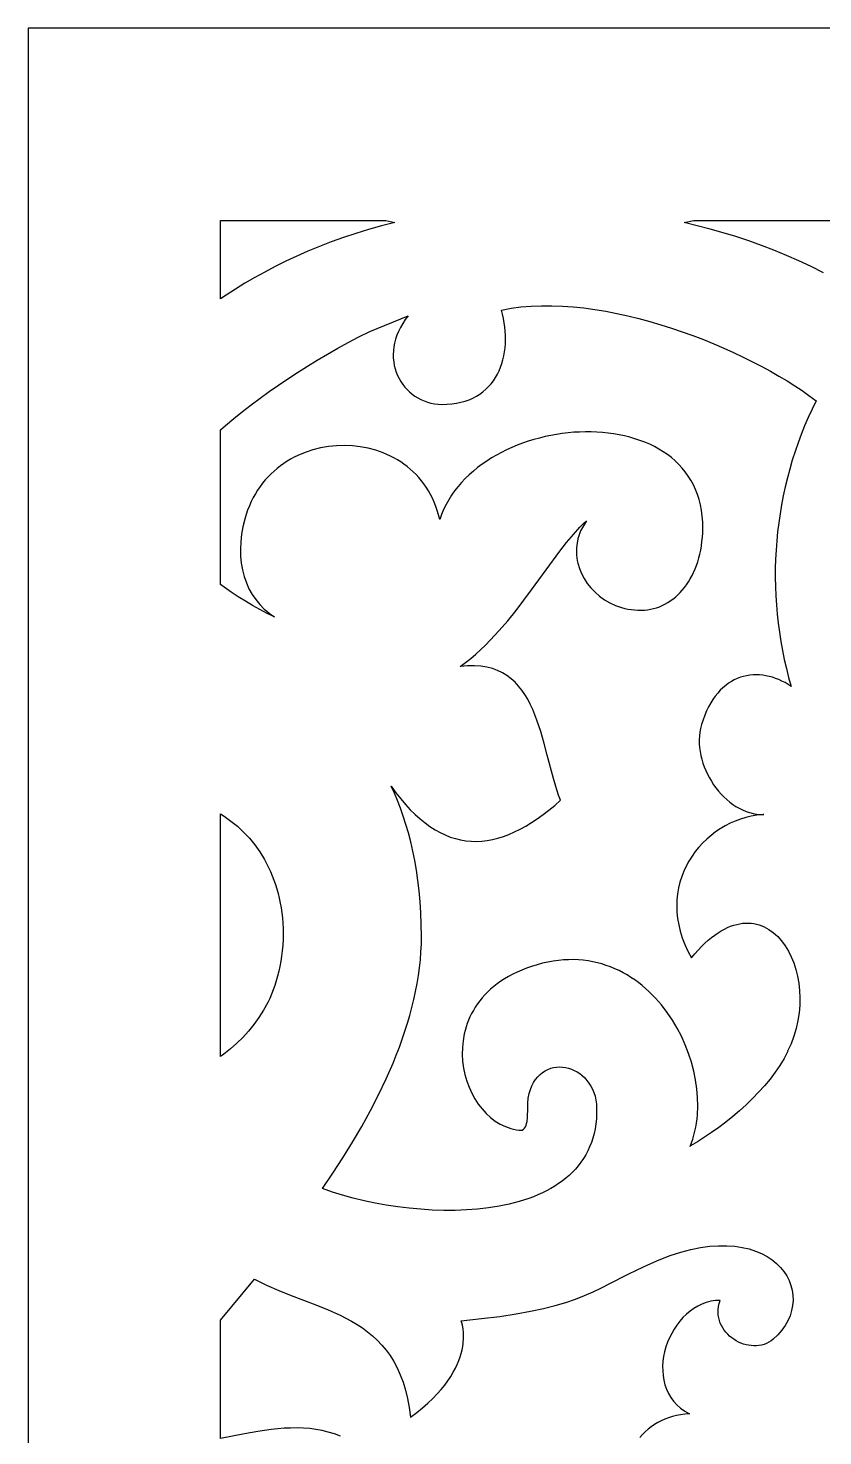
# Model space of a CAD drawing. Extents: x 2655 to 3655, y -2457 to -457.
# Drawn here: x 2654.7 to 2861.3, y -822.7 to -456.5 of the extents above; entities that cross this region are included whole.
import ezdxf

# ---------------------------------------------------------------- set-up
doc = ezdxf.new("R2010")
doc.units = 0
doc.layers.add('LAYER_1', color=18, linetype='CONTINUOUS')

msp = doc.modelspace()

# ---------------------------------------------------------------- linework, layer by layer
at = {"layer": 'LAYER_1'}
for points in [[(2654.71, -2456.51), (3654.71, -2456.51), (3654.71, -456.51), (2654.71, -456.51)], [(2750.04, -507.09), (2746.59, -507.97), (2743.22, -508.9), (2739.92, -509.91), (2736.69, -510.98), (2733.54, -512.1), (2730.47, -513.29), (2727.47, -514.53), (2724.55, -515.81), (2721.7, -517.15), (2718.93, -518.52), (2716.23, -519.94), (2713.61, -521.4), (2711.07, -522.88), (2708.59, -524.4), (2706.2, -525.94), (2704.71, -526.95), (2704.71, -506.51), (2747.73, -506.51)], [(2793.62, -528.8), (2796.41, -529), (2799.23, -529.3), (2802.07, -529.68), (2804.92, -530.15), (2807.78, -530.71), (2810.65, -531.34), (2813.51, -532.04), (2816.36, -532.81), (2819.2, -533.65), (2822.02, -534.54), (2824.81, -535.49), (2827.57, -536.49), (2830.29, -537.53), (2832.96, -538.62), (2835.58, -539.74), (2838.15, -540.9), (2840.66, -542.08), (2843.09, -543.29), (2845.45, -544.52), (2847.74, -545.76), (2849.93, -547.01), (2852.03, -548.27), (2854.04, -549.52), (2855.94, -550.78), (2857.72, -552.03), (2859.57, -553.44), (2858.53, -555.59), (2857.54, -557.76), (2856.61, -559.96), (2855.73, -562.17), (2854.91, -564.4), (2854.13, -566.65), (2853.41, -568.92), (2852.75, -571.2), (2852.14, -573.49), (2851.58, -575.8), (2851.07, -578.13), (2850.62, -580.46), (2850.23, -582.8), (2849.88, -585.15), (2849.6, -587.51), (2849.36, -589.88), (2849.18, -592.25), (2849.06, -594.62), (2848.99, -597), (2848.98, -599.38), (2849.02, -601.76), (2849.11, -604.15), (2849.26, -606.53), (2849.47, -608.9), (2849.73, -611.28), (2850.04, -613.65), (2850.41, -616.02), (2850.84, -618.37), (2851.32, -620.72), (2851.86, -623.07), (2852.46, -625.4), (2853.11, -627.72), (2852.32, -627.21), (2851.52, -626.75), (2850.71, -626.34), (2849.9, -625.97), (2849.07, -625.64), (2848.23, -625.36), (2847.4, -625.13), (2846.55, -624.95), (2845.71, -624.82), (2844.87, -624.74), (2844.02, -624.71), (2843.19, -624.73), (2842.35, -624.81), (2841.53, -624.94), (2840.71, -625.12), (2839.9, -625.36), (2839.11, -625.66), (2838.33, -626.02), (2837.56, -626.44), (2836.81, -626.92), (2836.08, -627.46), (2835.38, -628.06), (2834.69, -628.72), (2834.03, -629.45), (2833.39, -630.24), (2832.78, -631.1), (2832.2, -632.02), (2831.65, -633.01), (2831.13, -634.07), (2830.65, -635.2), (2830.2, -636.4), (2829.79, -637.68), (2829.79, -637.68), (2829.54, -638.64), (2829.36, -639.62), (2829.25, -640.62), (2829.2, -641.62), (2829.21, -642.63), (2829.29, -643.65), (2829.42, -644.66), (2829.61, -645.68), (2829.86, -646.68), (2830.16, -647.68), (2830.51, -648.67), (2830.91, -649.64), (2831.35, -650.59), (2831.85, -651.52), (2832.38, -652.42), (2832.95, -653.3), (2833.56, -654.15), (2834.21, -654.96), (2834.9, -655.74), (2835.61, -656.47), (2836.36, -657.17), (2837.14, -657.81), (2837.94, -658.41), (2838.76, -658.95), (2839.61, -659.44), (2840.48, -659.87), (2841.37, -660.24), (2842.28, -660.54), (2843.2, -660.78), (2844.13, -660.94), (2845.07, -661.03), (2846.02, -661.04), (2845.83, -661.04), (2844.19, -661.21), (2842.75, -661.46), (2841.33, -661.81), (2839.94, -662.24), (2838.57, -662.75), (2837.23, -663.34), (2835.93, -664.02), (2834.67, -664.77), (2833.46, -665.59), (2832.29, -666.48), (2831.18, -667.44), (2830.12, -668.46), (2829.12, -669.54), (2828.19, -670.69), (2827.33, -671.89), (2826.54, -673.15), (2825.83, -674.45), (2825.2, -675.81), (2824.65, -677.21), (2824.19, -678.65), (2823.83, -680.14), (2823.57, -681.66), (2823.41, -683.22), (2823.35, -684.8), (2823.4, -686.42), (2823.57, -688.07), (2823.86, -689.74), (2824.27, -691.43), (2824.81, -693.14), (2825.47, -694.87), (2826.27, -696.61), (2827.22, -698.36), (2827.22, -698.36), (2828.09, -697.3), (2828.97, -696.31), (2829.83, -695.39), (2830.7, -694.54), (2831.56, -693.76), (2832.41, -693.05), (2833.26, -692.41), (2834.1, -691.83), (2834.93, -691.31), (2835.75, -690.85), (2836.57, -690.46), (2837.37, -690.12), (2838.17, -689.84), (2838.95, -689.62), (2839.73, -689.46), (2840.49, -689.35), (2841.24, -689.29), (2841.98, -689.29), (2842.7, -689.33), (2843.41, -689.43), (2844.11, -689.57), (2844.79, -689.76), (2845.45, -689.99), (2846.1, -690.27), (2846.73, -690.59), (2847.34, -690.95), (2847.94, -691.36), (2848.52, -691.8), (2849.08, -692.28), (2849.62, -692.79), (2850.63, -693.93), (2851.57, -695.19), (2852.41, -696.57), (2853.15, -698.06), (2853.8, -699.65), (2854.35, -701.33), (2854.78, -703.09), (2855.11, -704.91), (2855.31, -706.79), (2855.4, -708.72), (2855.36, -710.68), (2855.18, -712.67), (2854.87, -714.67), (2854.42, -716.68), (2853.83, -718.69), (2853.09, -720.68), (2852.19, -722.64), (2852.25, -722.65), (2851.31, -724.49), (2850.19, -726.31), (2848.95, -728.11), (2847.61, -729.88), (2846.18, -731.61), (2844.65, -733.3), (2843.06, -734.95), (2841.39, -736.56), (2839.67, -738.11), (2837.91, -739.61), (2836.1, -741.05), (2834.27, -742.43), (2832.43, -743.74), (2830.57, -744.98), (2828.72, -746.15), (2826.9, -747.23), (2826.82, -747.42), (2826.82, -747.42), (2826.82, -747.42), (2826.88, -747.24), (2826.88, -747.24), (2826.9, -747.23), (2827.2, -746.46), (2827.53, -745.47), (2827.83, -744.46), (2828.09, -743.43), (2828.31, -742.38), (2828.49, -741.32), (2828.63, -740.24), (2828.73, -739.15), (2828.83, -736.92), (2828.78, -734.66), (2828.59, -732.38), (2828.26, -730.07), (2827.79, -727.77), (2827.18, -725.47), (2826.44, -723.19), (2825.58, -720.95), (2824.58, -718.75), (2823.47, -716.6), (2822.23, -714.52), (2820.88, -712.52), (2819.41, -710.6), (2817.83, -708.79), (2817, -707.93), (2816.14, -707.09), (2815.25, -706.29), (2814.34, -705.52), (2813.41, -704.78), (2812.44, -704.08), (2811.46, -703.42), (2810.45, -702.79), (2809.41, -702.2), (2808.35, -701.66), (2807.27, -701.16), (2806.16, -700.7), (2805.03, -700.29), (2803.88, -699.92), (2802.71, -699.61), (2801.51, -699.34), (2800.3, -699.13), (2799.06, -698.96), (2797.8, -698.86), (2796.52, -698.8), (2795.23, -698.81), (2793.91, -698.87), (2792.57, -699), (2791.22, -699.18), (2789.84, -699.43), (2788.45, -699.75), (2787.04, -700.13), (2785.61, -700.57), (2785.61, -700.57), (2784.31, -701.03), (2783.06, -701.53), (2781.87, -702.05), (2780.73, -702.61), (2779.64, -703.19), (2778.6, -703.8), (2777.62, -704.44), (2776.69, -705.1), (2775.81, -705.79), (2774.97, -706.5), (2774.19, -707.23), (2773.46, -707.98), (2772.77, -708.75), (2772.12, -709.54), (2771.53, -710.34), (2770.98, -711.16), (2770.47, -711.99), (2770.01, -712.83), (2769.59, -713.69), (2769.21, -714.55), (2768.87, -715.43), (2768.57, -716.31), (2768.32, -717.19), (2768.1, -718.09), (2767.78, -719.88), (2767.61, -721.68), (2767.58, -723.47), (2767.69, -725.24), (2767.92, -726.99), (2768.28, -728.7), (2768.77, -730.37), (2769.36, -731.98), (2770.06, -733.52), (2770.86, -734.99), (2771.76, -736.37), (2772.74, -737.65), (2773.81, -738.82), (2774.96, -739.88), (2776.18, -740.81), (2777.47, -741.6), (2778.81, -742.24), (2779.51, -742.5), (2780.21, -742.72), (2780.93, -742.9), (2781.66, -743.04), (2782.4, -743.13), (2783.15, -743.18), (2783.15, -743.18), (2783.49, -742.93), (2783.77, -742.62), (2783.99, -742.26), (2784.17, -741.86), (2784.32, -741.4), (2784.42, -740.91), (2784.55, -739.83), (2784.61, -737.39), (2784.63, -736.1), (2784.7, -734.82), (2784.7, -734.82), (2784.96, -733.66), (2785.29, -732.6), (2785.69, -731.63), (2786.15, -730.75), (2786.66, -729.97), (2787.22, -729.27), (2787.83, -728.66), (2788.47, -728.13), (2789.15, -727.69), (2789.86, -727.34), (2790.6, -727.06), (2791.35, -726.86), (2792.12, -726.75), (2792.89, -726.71), (2793.67, -726.74), (2794.45, -726.85), (2795.22, -727.03), (2795.98, -727.28), (2796.72, -727.61), (2797.44, -728), (2798.14, -728.45), (2798.8, -728.98), (2799.43, -729.56), (2800.01, -730.21), (2800.54, -730.92), (2801.03, -731.69), (2801.45, -732.51), (2801.81, -733.4), (2802.11, -734.34), (2802.33, -735.33), (2802.47, -736.37), (2802.53, -737.46), (2802.53, -737.46), (2802.52, -738.86), (2802.45, -740.22), (2802.31, -741.54), (2802.11, -742.81), (2801.85, -744.04), (2801.53, -745.23), (2801.15, -746.37), (2800.71, -747.48), (2800.22, -748.54), (2799.68, -749.57), (2799.09, -750.56), (2798.44, -751.5), (2797.74, -752.41), (2797, -753.28), (2796.21, -754.11), (2795.38, -754.91), (2794.5, -755.67), (2793.58, -756.39), (2792.62, -757.07), (2791.63, -757.73), (2790.59, -758.34), (2789.52, -758.92), (2788.41, -759.47), (2787.27, -759.99), (2786.1, -760.47), (2784.9, -760.91), (2782.41, -761.72), (2779.82, -762.39), (2777.14, -762.95), (2774.38, -763.38), (2771.54, -763.71), (2768.66, -763.92), (2765.72, -764.03), (2762.76, -764.03), (2759.77, -763.94), (2756.77, -763.75), (2753.77, -763.47), (2750.79, -763.1), (2747.83, -762.65), (2744.91, -762.11), (2742.04, -761.5), (2739.22, -760.82), (2736.48, -760.07), (2733.82, -759.25), (2731.26, -758.37), (2733.96, -754.36), (2736.56, -750.32), (2739.06, -746.26), (2741.44, -742.18), (2743.7, -738.08), (2745.82, -733.97), (2747.79, -729.84), (2749.6, -725.71), (2750.44, -723.64), (2751.24, -721.57), (2751.99, -719.5), (2752.69, -717.43), (2753.35, -715.36), (2753.96, -713.29), (2754.51, -711.22), (2755.01, -709.15), (2755.46, -707.09), (2755.86, -705.02), (2756.19, -702.96), (2756.47, -700.9), (2756.69, -698.85), (2756.85, -696.8), (2756.95, -694.75), (2756.98, -692.7), (2756.98, -692.7), (2756.94, -689.63), (2756.82, -686.64), (2756.64, -683.74), (2756.38, -680.93), (2756.06, -678.21), (2755.67, -675.57), (2755.23, -673.02), (2754.73, -670.55), (2754.18, -668.17), (2753.57, -665.86), (2752.93, -663.64), (2752.23, -661.49), (2751.5, -659.43), (2750.73, -657.44), (2749.93, -655.53), (2749.1, -653.69), (2750.33, -655.38), (2751.57, -656.96), (2752.82, -658.44), (2754.07, -659.8), (2755.34, -661.06), (2756.62, -662.21), (2757.9, -663.25), (2759.19, -664.19), (2760.5, -665.03), (2761.81, -665.76), (2763.13, -666.38), (2764.46, -666.91), (2765.8, -667.33), (2767.15, -667.66), (2768.51, -667.88), (2769.88, -668.01), (2771.25, -668.04), (2772.64, -667.97), (2774.04, -667.81), (2775.45, -667.55), (2776.87, -667.2), (2778.3, -666.75), (2779.73, -666.21), (2781.18, -665.58), (2782.64, -664.86), (2784.11, -664.05), (2785.59, -663.15), (2787.08, -662.17), (2788.59, -661.09), (2790.1, -659.93), (2791.62, -658.68), (2793.16, -657.35), (2793.16, -657.35), (2792.65, -656.01), (2792.18, -654.62), (2791.3, -651.72), (2789.69, -645.63), (2788.88, -642.54), (2788, -639.48), (2787.02, -636.52), (2786.48, -635.09), (2785.9, -633.7), (2785.28, -632.36), (2784.6, -631.08), (2783.87, -629.86), (2783.08, -628.71), (2782.22, -627.63), (2781.3, -626.63), (2780.29, -625.72), (2779.21, -624.9), (2778.04, -624.19), (2776.78, -623.58), (2775.43, -623.09), (2773.97, -622.71), (2772.41, -622.47), (2770.73, -622.35), (2768.95, -622.38), (2767.07, -622.55), (2768.47, -621.51), (2769.81, -620.43), (2771.11, -619.31), (2772.39, -618.15), (2773.63, -616.96), (2774.84, -615.74), (2777.19, -613.22), (2779.42, -610.63), (2781.56, -607.98), (2783.62, -605.31), (2785.61, -602.65), (2789.38, -597.43), (2792.98, -592.55), (2794.73, -590.31), (2796.47, -588.23), (2798.19, -586.35), (2799.06, -585.48), (2799.93, -584.68), (2799.34, -585.49), (2798.82, -586.36), (2798.37, -587.3), (2797.98, -588.3), (2797.67, -589.37), (2797.45, -590.49), (2797.31, -591.68), (2797.27, -592.92), (2797.27, -592.92), (2797.3, -593.61), (2797.36, -594.3), (2797.47, -595), (2797.62, -595.69), (2798.03, -597.05), (2798.58, -598.39), (2799.27, -599.69), (2800.1, -600.94), (2801.05, -602.12), (2802.12, -603.23), (2803.3, -604.25), (2804.59, -605.17), (2805.98, -605.98), (2807.45, -606.67), (2809.01, -607.21), (2809.82, -607.43), (2810.65, -607.61), (2811.5, -607.75), (2812.36, -607.85), (2813.24, -607.91), (2814.13, -607.92), (2814.13, -607.92), (2814.95, -607.88), (2815.75, -607.8), (2816.54, -607.67), (2817.32, -607.49), (2818.09, -607.27), (2818.85, -607), (2819.58, -606.69), (2820.3, -606.33), (2821.01, -605.93), (2821.69, -605.49), (2822.36, -605.01), (2823.01, -604.49), (2823.63, -603.92), (2824.23, -603.32), (2824.81, -602.68), (2825.37, -602), (2825.9, -601.29), (2826.4, -600.53), (2826.88, -599.75), (2827.33, -598.92), (2827.74, -598.07), (2828.13, -597.18), (2828.49, -596.25), (2828.82, -595.3), (2829.11, -594.31), (2829.36, -593.29), (2829.59, -592.25), (2829.77, -591.17), (2829.92, -590.06), (2830.03, -588.93), (2830.1, -587.77), (2830.13, -586.59), (2830.13, -586.59), (2830.11, -584.98), (2830, -583.42), (2829.8, -581.93), (2829.53, -580.49), (2829.18, -579.1), (2828.75, -577.77), (2828.25, -576.5), (2827.68, -575.28), (2827.05, -574.11), (2826.35, -573), (2825.58, -571.94), (2824.76, -570.93), (2823.88, -569.98), (2822.95, -569.08), (2821.96, -568.23), (2820.92, -567.43), (2819.84, -566.69), (2818.71, -566), (2817.54, -565.35), (2816.33, -564.76), (2815.08, -564.22), (2813.8, -563.73), (2812.48, -563.29), (2811.14, -562.9), (2809.77, -562.56), (2808.37, -562.27), (2806.95, -562.02), (2805.51, -561.82), (2804.06, -561.68), (2802.59, -561.58), (2801.11, -561.52), (2799.61, -561.52), (2798.11, -561.56), (2796.61, -561.64), (2795.1, -561.78), (2793.6, -561.96), (2792.09, -562.18), (2790.6, -562.45), (2789.11, -562.76), (2787.63, -563.12), (2786.16, -563.53), (2784.71, -563.97), (2783.27, -564.47), (2781.86, -565), (2780.47, -565.58), (2779.11, -566.2), (2777.77, -566.86), (2776.46, -567.56), (2775.19, -568.31), (2773.95, -569.1), (2772.75, -569.93), (2771.59, -570.8), (2770.47, -571.71), (2769.4, -572.66), (2768.37, -573.65), (2767.4, -574.68), (2766.48, -575.75), (2765.61, -576.86), (2764.8, -578.01), (2764.06, -579.19), (2763.37, -580.41), (2762.75, -581.68), (2762.2, -582.98), (2761.72, -584.31), (2761.72, -584.31), (2761.43, -583.14), (2761.1, -582), (2760.73, -580.9), (2760.31, -579.83), (2759.84, -578.8), (2759.34, -577.81), (2758.8, -576.86), (2758.23, -575.94), (2757.61, -575.06), (2756.96, -574.22), (2756.28, -573.41), (2755.57, -572.64), (2754.83, -571.91), (2754.06, -571.21), (2753.26, -570.55), (2752.43, -569.93), (2751.58, -569.35), (2750.71, -568.8), (2749.82, -568.29), (2748.91, -567.81), (2747.98, -567.38), (2747.03, -566.98), (2745.09, -566.29), (2743.1, -565.76), (2741.06, -565.37), (2739.01, -565.13), (2736.93, -565.04), (2734.85, -565.11), (2732.78, -565.32), (2730.73, -565.68), (2728.7, -566.19), (2726.72, -566.86), (2724.8, -567.67), (2723.86, -568.14), (2722.93, -568.64), (2722.03, -569.18), (2721.15, -569.76), (2720.29, -570.38), (2719.45, -571.03), (2718.64, -571.72), (2717.86, -572.45), (2717.1, -573.22), (2716.37, -574.03), (2715.67, -574.87), (2715.01, -575.75), (2714.38, -576.67), (2713.78, -577.63), (2713.22, -578.63), (2712.7, -579.66), (2712.22, -580.74), (2711.78, -581.85), (2711.38, -583), (2711.02, -584.19), (2711.02, -584.19), (2710.53, -586.19), (2710.18, -588.16), (2709.97, -590.1), (2709.88, -592.01), (2709.94, -593.88), (2710.12, -595.69), (2710.43, -597.45), (2710.87, -599.14), (2711.44, -600.77), (2712.13, -602.31), (2712.94, -603.78), (2713.88, -605.15), (2714.94, -606.43), (2716.11, -607.6), (2716.74, -608.15), (2717.4, -608.67), (2718.09, -609.16), (2718.8, -609.61), (2716.89, -608.73), (2714.98, -607.76), (2713.08, -606.71), (2711.2, -605.6), (2709.33, -604.43), (2707.48, -603.21), (2705.66, -601.95), (2704.71, -601.25), (2704.71, -560.97), (2706.01, -559.85), (2708.19, -558.04), (2710.42, -556.25), (2712.7, -554.49), (2715.02, -552.75), (2717.38, -551.04), (2719.79, -549.36), (2722.25, -547.7), (2724.75, -546.06), (2727.3, -544.45), (2729.89, -542.87), (2732.53, -541.32), (2735.22, -539.79), (2737.95, -538.29), (2740.72, -536.82), (2743.55, -535.37), (2753.54, -531.31), (2753.54, -531.31), (2752.77, -532.32), (2752.1, -533.34), (2751.5, -534.36), (2751, -535.39), (2750.58, -536.41), (2750.23, -537.43), (2749.97, -538.44), (2749.78, -539.44), (2749.67, -540.43), (2749.63, -541.4), (2749.66, -542.36), (2749.75, -543.3), (2749.91, -544.22), (2750.13, -545.12), (2750.41, -545.99), (2750.75, -546.83), (2751.15, -547.64), (2751.6, -548.42), (2752.1, -549.16), (2752.65, -549.86), (2753.25, -550.52), (2753.89, -551.13), (2754.57, -551.71), (2755.29, -552.23), (2756.05, -552.7), (2756.85, -553.12), (2757.68, -553.48), (2758.54, -553.78), (2759.42, -554.03), (2760.34, -554.21), (2761.28, -554.32), (2762.23, -554.37), (2762.23, -554.37), (2763.57, -554.34), (2764.84, -554.24), (2766.05, -554.07), (2767.21, -553.83), (2768.31, -553.52), (2769.35, -553.15), (2770.33, -552.72), (2771.26, -552.23), (2772.14, -551.69), (2772.95, -551.09), (2773.71, -550.44), (2774.42, -549.74), (2775.08, -549), (2775.68, -548.22), (2776.22, -547.39), (2776.72, -546.53), (2777.16, -545.63), (2777.55, -544.71), (2777.89, -543.75), (2778.17, -542.77), (2778.41, -541.76), (2778.59, -540.73), (2778.73, -539.68), (2778.82, -538.62), (2778.85, -537.54), (2778.84, -536.45), (2778.78, -535.35), (2778.68, -534.25), (2778.52, -533.15), (2778.32, -532.04), (2778.07, -530.94), (2777.78, -529.84), (2777.78, -529.84), (2780.28, -529.38), (2782.85, -529.04), (2785.47, -528.81), (2788.15, -528.7), (2790.87, -528.7)], [(2705.7, -661.48), (2707.45, -662.74), (2709.13, -664.12), (2710.72, -665.62), (2712.23, -667.23), (2713.63, -668.96), (2714.94, -670.8), (2716.14, -672.75), (2717.22, -674.8), (2717.71, -675.87), (2718.18, -676.97), (2718.61, -678.09), (2719.01, -679.23), (2719.37, -680.41), (2719.71, -681.6), (2720, -682.83), (2720.26, -684.07), (2720.49, -685.34), (2720.67, -686.64), (2720.82, -687.96), (2720.93, -689.3), (2721, -690.67), (2721.03, -692.06), (2721.03, -692.06), (2720.98, -693.57), (2720.89, -695.04), (2720.77, -696.48), (2720.6, -697.87), (2720.4, -699.23), (2720.16, -700.55), (2719.88, -701.84), (2719.57, -703.1), (2719.22, -704.32), (2718.84, -705.51), (2718.43, -706.66), (2717.98, -707.78), (2717.51, -708.88), (2717, -709.94), (2715.91, -711.97), (2714.71, -713.89), (2713.4, -715.71), (2712.01, -717.42), (2710.52, -719.03), (2708.96, -720.56), (2707.33, -721.99), (2705.63, -723.35), (2704.71, -724.02), (2704.71, -660.87)]]:
    msp.add_lwpolyline(points, close=True, dxfattribs=at)
for points in [[(2861.51, -520.12), (2858.32, -518.54), (2855.11, -517.04), (2851.88, -515.62), (2848.63, -514.28), (2845.36, -513.02), (2842.07, -511.84), (2838.76, -510.74), (2835.43, -509.71), (2832.08, -508.77), (2828.71, -507.89), (2825.32, -507.09), (2827.8, -506.51), (2911.56, -506.51)], [(2735.9, -822.76), (2734.33, -822.17), (2732.75, -821.68), (2731.15, -821.3), (2729.54, -821), (2727.91, -820.79), (2726.28, -820.67), (2724.63, -820.62), (2722.96, -820.63), (2721.29, -820.71), (2719.6, -820.85), (2717.9, -821.03), (2714.47, -821.52), (2710.98, -822.14), (2704.71, -823.37), (2704.71, -792.59), (2713.59, -781.91), (2713.6, -781.91), (2715.12, -782.72), (2716.68, -783.47), (2719.85, -784.87), (2723.07, -786.15), (2726.32, -787.38), (2729.55, -788.6), (2732.73, -789.89), (2734.29, -790.57), (2735.83, -791.28), (2737.34, -792.03), (2738.81, -792.83), (2740.24, -793.69), (2741.63, -794.61), (2742.98, -795.6), (2744.27, -796.66), (2745.5, -797.81), (2746.68, -799.04), (2747.78, -800.37), (2748.82, -801.81), (2749.79, -803.35), (2750.68, -805.01), (2751.48, -806.8), (2752.2, -808.71), (2752.83, -810.77), (2753.36, -812.96), (2753.79, -815.31), (2754.12, -817.82), (2754.12, -817.82), (2755.76, -816.58), (2757.26, -815.36), (2758.64, -814.15), (2759.9, -812.95), (2761.05, -811.76), (2762.09, -810.6), (2763.02, -809.45), (2763.85, -808.32), (2764.59, -807.22), (2765.24, -806.14), (2765.8, -805.09), (2766.28, -804.07), (2766.69, -803.08), (2767.04, -802.13), (2767.32, -801.21), (2767.54, -800.32), (2767.7, -799.47), (2767.82, -798.67), (2767.94, -797.19), (2767.92, -795.89), (2767.82, -794.8), (2767.66, -793.92), (2767.5, -793.27), (2767.32, -792.74), (2767.32, -792.74), (2772.62, -792.18), (2777.36, -791.59), (2781.58, -790.96), (2785.34, -790.28), (2788.71, -789.55), (2791.74, -788.78), (2794.49, -787.96), (2797.01, -787.09), (2799.36, -786.16), (2801.59, -785.19), (2803.77, -784.16), (2805.96, -783.08), (2810.56, -780.74), (2813.09, -779.48), (2815.85, -778.16), (2815.85, -778.16), (2818.81, -776.87), (2821.66, -775.78), (2824.41, -774.9), (2827.04, -774.21), (2829.56, -773.7), (2831.97, -773.37), (2834.25, -773.21), (2836.42, -773.21), (2838.47, -773.36), (2840.4, -773.64), (2842.2, -774.06), (2843.88, -774.6), (2845.43, -775.26), (2846.85, -776.02), (2848.14, -776.87), (2849.3, -777.82), (2850.33, -778.84), (2851.22, -779.93), (2851.97, -781.08), (2852.58, -782.29), (2853.05, -783.53), (2853.38, -784.81), (2853.56, -786.12), (2853.6, -787.44), (2853.49, -788.77), (2853.23, -790.1), (2852.81, -791.41), (2852.25, -792.71), (2851.53, -793.98), (2850.65, -795.21), (2849.62, -796.4), (2848.42, -797.53), (2848.42, -797.53), (2847.87, -797.96), (2847.28, -798.33), (2846.68, -798.64), (2846.05, -798.88), (2845.4, -799.06), (2844.74, -799.18), (2844.08, -799.25), (2843.4, -799.26), (2842.73, -799.21), (2842.05, -799.12), (2841.38, -798.98), (2840.72, -798.78), (2840.06, -798.54), (2839.43, -798.26), (2838.81, -797.93), (2838.21, -797.56), (2837.65, -797.15), (2837.11, -796.71), (2836.6, -796.22), (2836.13, -795.71), (2835.7, -795.16), (2835.31, -794.58), (2834.98, -793.97), (2834.69, -793.33), (2834.46, -792.67), (2834.28, -791.98), (2834.17, -791.27), (2834.12, -790.54), (2834.14, -789.79), (2834.23, -789.02), (2834.4, -788.24), (2834.65, -787.45), (2834.65, -787.45), (2833.42, -787.5), (2832.22, -787.68), (2831.05, -787.98), (2829.92, -788.4), (2828.84, -788.91), (2827.8, -789.53), (2826.81, -790.24), (2825.87, -791.03), (2824.98, -791.9), (2824.15, -792.84), (2823.38, -793.84), (2822.68, -794.9), (2822.04, -796.01), (2821.47, -797.16), (2820.97, -798.34), (2820.55, -799.55), (2820.21, -800.78), (2819.95, -802.03), (2819.78, -803.28), (2819.69, -804.54), (2819.7, -805.78), (2819.79, -807.01), (2819.99, -808.22), (2820.29, -809.4), (2820.69, -810.54), (2821.19, -811.65), (2821.81, -812.7), (2822.54, -813.69), (2823.39, -814.62), (2824.35, -815.48), (2825.44, -816.26), (2826.65, -816.96), (2826.65, -816.96), (2825.48, -817.04), (2824.36, -817.19), (2823.28, -817.39), (2822.23, -817.65), (2821.23, -817.97), (2820.26, -818.33), (2819.33, -818.76), (2818.43, -819.23), (2817.56, -819.76), (2816.73, -820.33), (2815.93, -820.95), (2815.17, -821.62), (2814.43, -822.34), (2813.72, -823.09)]]:
    msp.add_lwpolyline(points, dxfattribs=at)

doc.saveas('drawing.dxf')
